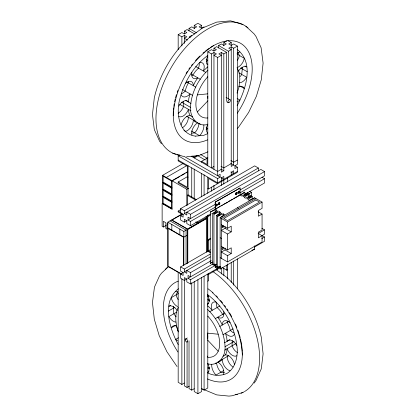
<?xml version="1.0" encoding="UTF-8"?>
<svg xmlns="http://www.w3.org/2000/svg" width="417" height="417" viewBox="0 0 417 417"><rect width="100%" height="100%" fill="white"/><g stroke="black" fill="none" stroke-linecap="round" stroke-linejoin="round"><path stroke-width="0.63" d="M173.253 115.681C174.598 87.695 190.204 60.658 213.77 45.5M183.292 101.394L183.532 106.523A8.548 4.936 -60 0 1 178.08 113.288M207.614 124.433C197.33 127.446 189.704 116.791 190.512 107.351C191.095 93.278 197.856 79.845 207.953 70.171M239.019 86.72L239.864 78.86L239.019 71.974L237.049 67.611A8.548 4.936 -60 0 0 244.326 58.323L237.195 54.205M237.117 49.425C254.651 62.847 245.733 89.691 237.117 105.767M178.179 344.531C169.662 328.575 161.103 301.997 178.455 288.762M173.503 306.443L173.284 308.246L173.868 313.74A8.548 4.936 60 0 0 176.229 316.863M207.619 309.503C217.716 319.182 224.476 332.615 225.055 346.689C225.941 356.436 217.825 367.017 207.364 363.707M218.206 351.27L207.661 340.126M237.096 93.205L239.222 86.262M207.76 55.461C193.097 66.24 183.631 83.108 179.393 100.612C176.25 113.94 178.961 133.982 195.469 136.145L195.51 136.14M177.658 291.54L176.183 294.803A8.548 4.936 60 0 0 178.132 299.583M178.273 307.491C174.254 315.023 175.703 324.181 178.299 331.953M222.986 356.3L225.451 354.877L226.686 352.151L227.103 348.706A8.548 4.936 60 0 0 236.762 355.753M237.117 92.642L237.664 91.5M197.366 111.933L207.911 100.789M237.231 128.587L238.534 127.206L248.641 112.423L256.392 96.28L261.266 79.876L263.106 63.139L261.11 47.757L256.033 36.534L254.109 33.892L245.879 26.255M254.109 383.108L256.033 380.466L261.11 369.243L261.407 367.799L263.106 353.861L261.266 337.124C256.017 314.314 243.898 293.323 226.77 277.373L216.293 269.669M168.776 266.437L161.457 273.224L159.534 275.872L154.462 287.094L152.46 302.471L154.306 319.214L159.179 335.612L166.93 351.755L177.032 366.543M228.37 355.477L227.192 356.571A8.548 4.936 60 0 0 233.056 367.08M207.791 76.796L207.807 76.785A27.287 15.752 -60 0 0 195.891 104.26A27.287 15.752 -60 0 0 207.817 117.954M214.385 264.024L212.722 264.774L212.722 213.488L217.038 210.283L215.803 209.569L210.251 212.06L210.251 263.346L213.03 262.1M216.731 264.237L213.952 265.483L213.952 214.197L218.273 210.992L212.722 213.488M244.8 194.713L244.8 192.117L240.479 195.323L241.714 196.037L247.265 193.54L247.265 194.838M218.086 266.161L216.423 266.911L216.423 215.62L220.739 212.42L219.504 211.706L213.952 214.197M247.265 193.54L242.944 196.746L248.501 194.254L248.501 196.85M220.431 266.374L217.653 267.62L217.653 216.334L221.974 213.129L216.423 215.62M248.501 194.254L244.18 197.46L245.415 198.174L250.966 195.677L250.966 196.975M250.966 195.677L246.65 198.883L252.202 196.391L252.202 198.987M252.202 196.391L247.88 199.597L249.116 200.306L254.667 197.814L262.069 202.089L262.069 208.359L258.368 210.496L258.368 216.194L262.069 214.057L262.069 230.012L258.368 232.149L258.368 237.846L262.069 235.709L262.069 241.98L227.526 261.923L220.124 257.649M212.722 264.774L213.681 264.06M213.952 265.483L215.391 264.414M216.423 266.911L217.382 266.197M217.653 267.62L219.092 266.552M217.653 216.334L223.204 213.843L224.44 214.552L220.124 217.757L220.124 269.043L221.563 267.975M206.415 61.341L207.786 60.34L206.139 59.391M207.702 66.85L203.36 70.989A8.548 4.936 -60 0 0 199.628 62.748M178.174 49.675L178.174 34.7L181.875 32.562L184.345 33.986L186.811 32.562L184.345 31.134L184.345 33.741M184.345 31.134L187.066 29.565L194.744 33.996M189.021 31.02L189.021 28.434L191.747 26.86L194.213 28.288L196.683 26.86L194.213 25.437L194.213 28.695M194.213 25.437L197.913 23.3L201.614 25.437L201.614 28.695M178.174 34.7L181.875 36.837L184.345 35.409L186.811 36.837L184.345 38.26L187.514 40.089M201.614 25.437L199.149 26.86L201.614 28.288L204.085 26.86M191.747 35.409L189.276 36.837L190.267 37.405M207.786 165.763L207.786 51.791L211.487 49.654L213.952 51.082L216.423 49.654L213.952 48.231L213.952 50.838M213.952 48.231L216.678 46.657L226.551 52.354L226.551 100.794M218.633 48.111L218.633 45.531L221.354 43.957L223.825 45.38L226.29 43.957L223.825 42.534L223.825 45.787M223.825 42.534L227.526 40.397L231.227 42.534L231.227 45.787M207.786 51.791L211.487 53.929L213.952 52.506L216.423 53.929L213.952 55.352L217.653 57.489L221.354 55.352L218.889 53.929L221.354 52.506L223.825 53.929L226.551 52.354M231.227 42.534L228.761 43.957L231.227 45.38L233.692 43.957L237.393 46.094L237.393 164.334L234.927 165.763L234.927 168.609L237.393 167.186L237.393 172.315L208.526 188.984L207.786 188.557M237.393 46.094L233.692 48.231L231.227 46.808L228.761 48.231L231.227 49.654L228.5 51.228L218.633 45.531M188.046 188.557L178.174 182.855L178.174 182.005L187.306 187.275L187.306 166.19L178.174 160.92L178.174 155.791L179.654 154.936M172.252 209.068L162.63 203.512L162.63 175.307L183.23 163.412M192.586 156.13L194.213 157.073L197.032 155.442M198.727 155.322L194.213 157.928L194.213 157.073M166.331 177.444L186.373 165.872M201.614 162.203L201.614 161.348L207.822 157.762M187.551 171.747L172.007 180.723L172.007 209.214L162.135 203.512L162.135 226.306L163.37 227.02L166.148 225.42M172.252 180.863L180.05 176.365M181.16 175.719L185.059 173.472M186.175 172.826L187.285 172.185M178.174 182.005L187.197 176.792M213.952 166.472L211.487 167.9L211.487 53.929M162.63 175.307L186.811 189.266L188.479 188.307M221.354 169.323L217.653 171.46L191.148 156.156M231.227 163.626L223.825 167.9L221.005 166.268M237.393 160.065L233.692 162.203L230.872 160.571M223.825 53.929L223.825 170.746L221.354 172.174L221.354 52.506M233.692 48.231L233.692 165.049L231.227 166.472L231.227 46.808M187.306 205.174L187.306 195.25L188.046 194.822L196.506 199.707M178.174 155.791L217.653 178.585L220.124 177.157L220.124 174.311L217.653 175.734L217.653 57.489M237.393 171.46L217.653 182.855L178.174 160.065M187.15 220.53L184.345 222.152L180.644 220.014L180.644 215.74L183.11 217.163L183.11 214.317L180.644 212.889L180.644 208.615L254.667 165.877L258.368 168.015L258.368 170.866M182.688 214.526L178.174 211.919L178.174 211.065L180.858 209.516M180.644 208.615L184.345 210.752L258.368 168.015M181.087 274L167.811 266.338L167.811 222.178L182.093 213.931M182.067 214.234L172.007 220.04L187.551 229.016L198.169 222.887M180.644 215.74L183.449 214.119M184.345 210.752L184.345 213.603L260.833 169.443L264.54 171.575L264.54 175.849L239.864 190.095M184.345 213.603L186.811 215.026L186.811 212.18L190.512 214.317L264.54 171.575M215.188 209.214L215.188 202.089L240.109 187.984L240.109 195.109L210.251 212.06M215.188 202.089L240.109 187.984M190.512 214.317L190.512 218.586L188.046 217.163L188.046 220.014L215.526 204.148M188.046 220.014L190.512 221.437L215.188 207.192M239.864 192.946L264.54 178.7L264.54 182.974L243.789 194.953M215.751 208.886L217.429 207.916M218.55 207.27L219.676 206.623M220.796 205.972L222.48 205.002M223.601 204.356L227.771 202.229M228.646 201.442L232.571 199.175M233.692 198.528L244.8 192.117M184.345 222.152L184.345 219.3L186.811 220.723L186.811 223.575L190.512 225.712L211.263 213.733M207.786 215.74L208.526 216.168L210.215 215.188M196.788 221.808L197.913 222.459L207.046 217.189L207.046 215.949M167.811 222.178L183.85 231.435L207.786 217.617M251.461 196.834L251.461 192.404L247.761 194.541L245.545 193.264M187.551 234.995L183.85 237.132L167.811 227.875M254.667 197.814L220.124 217.757L227.526 222.032L262.069 202.089M255.902 198.528L221.354 218.472L221.354 258.363M231.227 231.862L225.055 228.302L221.354 230.439L227.526 234L231.227 231.862L231.227 226.165L227.526 228.302L221.354 224.742M210.606 238.211L207.786 239.843L208.526 240.27L210.215 239.29M187.15 278.822L184.345 280.443L180.644 278.306L180.644 274.032L183.11 275.455L183.11 272.609L180.644 271.18L180.644 266.906L208.119 251.044M208.526 240.27L208.526 250.81L210.215 249.835M180.644 266.906L184.345 269.043L210.142 254.151M180.644 274.032L183.449 272.41M184.345 269.043L184.345 271.894L210.366 256.872M231.227 253.515L225.055 249.955L221.354 252.092L227.526 255.652L231.227 253.515L231.227 247.818L227.526 249.955L221.354 246.395M184.345 271.894L186.811 273.317L186.811 270.471L190.512 272.609L211.263 260.625M258.368 233.431L264.54 229.871L264.54 234.145L261.735 235.761M210.251 263.346L212.446 262.079M190.512 272.609L190.512 276.883L188.046 275.455L188.046 278.306L212.946 263.93M188.046 278.306L190.512 279.729L215.188 265.483M261.735 238.613L264.54 236.992L264.54 241.266L254.443 247.093M215.751 267.297L217.429 266.327M215.188 264.383L215.188 267.62L217.679 266.468M189.261 386.173L187.066 387.435L184.345 385.866L184.345 277.592L186.811 279.02L186.811 281.866L190.512 284.003L220.473 266.703M220.473 267.558L208.526 274.459L207.786 274.032L207.786 388.003L204.085 390.14L201.614 388.712M220.124 269.043L254.667 249.1L254.667 245.853M178.377 293.542L171.246 297.655A8.548 4.936 60 0 0 177.574 306.604M207.786 281.157L208.526 280.73L208.526 273.218M222.271 267.578L226.785 270.185L227.526 269.757M170.579 305.333L168.937 306.281A8.548 4.936 60 0 1 177.209 310.566M168.348 311.098L174.926 307.298M176.61 312.161L168.937 316.592A8.548 4.936 60 0 0 175.891 322.086M207.332 296.732L208.432 296.101M208.881 299.041L207.786 299.677L209.61 301.006M207.687 303.904L208.787 303.268M175.63 325.333L171.241 327.866A9.742 5.624 60 0 1 176.709 326.177M209.746 311.749L219.889 305.89M178.445 337.791L175.703 339.375A8.548 4.936 60 0 0 177.569 340.725M215.276 318.63L224.325 313.407M185.461 339.057L187.327 337.984M219.801 326.469L228.85 321.246M222.991 334.7L233.134 328.841M224.638 342.758L229.845 339.751M225.055 346.689L234.104 341.466M224.638 350.129L235.876 343.639M215.261 363.452L216.251 362.884M219.79 360.841L228.839 355.618M208.881 367.372L207.786 368.008L209.459 368.722M178.174 272.244L178.174 382.3L181.875 384.438L184.345 383.014M207.864 372.438L208.959 371.808M223.601 370.635L215.928 375.065A9.742 5.624 60 0 1 211.732 364.255M189.021 340.772L189.021 388.566L191.747 390.14L194.213 388.712M194.213 281.501L194.213 391.563L197.913 393.7L201.614 391.563L201.614 277.347M251.889 250.346L254.667 249.1M206.113 129.385L207.786 128.671L206.139 127.722M207.697 133.659L203.788 135.322L195.469 136.145M207.911 151.84L198.873 155.551L186.618 156.766M218.242 361.873L220.296 361.237L222.261 359.418A8.548 4.936 60 0 0 229.986 370.729M242.929 392.449L232.206 395.759L228.949 396.103L216.694 394.889L202.375 388.925M197.356 94.888L207.702 93.851M191.757 133.174L194.708 132.882A9.742 5.624 -60 0 0 198.961 123.078M224.403 372.569L220.864 372.214A9.742 5.624 60 0 1 216.668 363.483M207.223 333.12L218.211 334.22M242.929 24.551L230.601 20.85L216.694 22.111L202.375 28.075L188.797 38.041C171.674 53.991 159.555 74.977 154.306 97.786L152.46 114.529L154.165 128.462L154.462 129.906L159.534 141.128L161.457 143.776M196.298 122.217L195.271 121.905L193.311 120.086A8.548 4.936 -60 0 1 185.581 131.397L183.939 130.448M172.638 153.112L183.365 156.422M189.021 28.434L196.699 32.87M244.987 65.995L246.635 66.944A8.548 4.936 -60 0 0 238.362 71.234M240.64 67.966L247.224 71.76M238.957 72.824L246.635 77.26A8.548 4.936 -60 0 1 239.676 82.748M206.785 63.937L207.88 64.567M239.942 86.001L244.331 88.534A9.742 5.624 -60 0 0 238.863 86.845M195.682 66.558L205.826 72.412M237.127 98.459L239.869 100.038A8.548 4.936 -60 0 1 237.065 101.816M191.794 74.388L200.296 79.293M226.066 97.39L230.106 99.726A1.746 1.006 -60 0 1 229.287 102.473A1.746 1.006 -60 0 1 227.99 101.268A1.746 1.006 -60 0 1 230.106 99.726M226.514 101.644L228.375 102.718M186.722 81.909L195.771 87.132M182.438 89.509L192.581 95.363M185.721 100.414L190.934 103.421M181.463 102.129L190.512 107.351M179.691 104.307L190.934 110.797M178.804 116.416A8.548 4.936 -60 0 0 188.463 109.374L188.885 112.814L190.121 115.54L192.586 116.963M186.733 116.286L195.782 121.509M198.826 123.265L200.306 124.12M191.419 130.98L199.644 135.728A9.742 5.624 -60 0 0 203.84 124.923M262.069 177.277L264.54 178.7M230.872 163.422L233.692 165.049M234.573 165.559L237.393 167.186M200.702 154.545L206.905 158.132M207.786 158.637L207.046 158.21L207.046 164.48L201.614 161.348M230.872 171.971L233.692 173.597L233.692 170.746L231.227 172.174L231.227 175.02M197.668 155.645L205.211 160.003M221.005 169.12L223.825 170.746M249.455 191.247L251.461 192.404M247.026 192.409L249.241 193.686L249.241 196.85M183.814 156.198L220.124 177.157M221.005 177.668L223.825 179.294L223.825 176.448L221.354 177.871L221.354 180.717M245.597 193.577L246.708 194.218M258.144 211.789L262.069 214.057M187.306 176.73L188.046 177.157M237.393 207.786L238.628 208.5M261.892 228.344L264.54 229.871M262.069 235.569L264.54 236.992M258.144 233.442L262.069 235.709M187.306 195.25L195.766 200.134M162.63 182.359L172.252 187.916M162.63 189.412L172.252 194.968M205.915 216.538L207.046 217.189M162.63 196.464L172.252 202.016M178.174 211.065L180.994 212.691M195.662 222.011L197.913 223.314L197.913 222.459M220.124 237.706L221.354 238.415M171.512 220.04L187.551 229.298L187.551 263.205M170.032 220.895L186.071 230.153L186.071 264.06M168.056 224.028L167.071 223.46L167.071 229.157L165.836 228.443L165.836 222.746L163.37 221.323L163.37 227.02M208.526 250.81L210.137 251.743M207.786 251.237L210.528 252.822M216.579 268.569L217.653 269.189L217.653 268.334M181.385 273.891L168.056 266.197L168.056 228.302L183.605 237.278L183.605 265.535M207.317 294.433C224.966 307.501 236.262 329.013 237.351 350.937C237.101 359.381 234.688 368.373 227.249 373.272C220.927 376.191 213.468 376.009 207.317 372.756A8.548 4.936 60 0 0 207.739 363.447M207.411 305.854L209.235 307.183L212.211 310.321A8.548 4.936 60 0 1 215.938 302.08M207.765 316.122L207.775 316.133A27.287 15.752 60 0 1 219.676 343.592A27.287 15.752 60 0 1 207.755 357.286L207.39 356.061M187.202 116.145L188.375 117.234A8.548 4.936 -60 0 1 182.51 127.743M212.289 292.484C229.501 308.674 241.386 331.171 242.319 355.013M237.909 52.208L239.389 55.471A8.548 4.936 -60 0 1 237.435 60.251M176.516 326.172L177.903 330.837M242.068 67.106L242.287 68.914L241.698 74.408A8.548 4.936 -60 0 1 240.202 76.587M232.279 340.731L232.04 345.86A8.548 4.936 60 0 0 237.492 352.62M237.393 258.889L237.393 288.851M233.692 261.026L233.692 285.124M231.227 262.21L231.227 282.398M228.5 51.228L228.5 99.022M227.526 177.418L227.526 181.953M227.526 222.032L227.526 228.302M227.526 234L227.526 249.955M227.526 255.652L227.526 261.923M227.526 263.93L227.526 278.916M226.785 265.17L226.785 270.185M225.055 226.4L225.055 228.302M225.055 248.058L225.055 249.955M223.825 180.201L223.825 184.09M223.825 268.068L223.825 275.475M223.204 213.843L223.204 215.787M221.354 180.978L221.354 185.513M221.354 268.194L221.354 274.052M219.504 211.706L219.504 213.655M217.653 178.585L217.653 183.709L208.526 178.44L208.526 188.984M215.803 209.569L215.803 211.518M215.433 202.229L215.433 209.355M215.433 264.524L215.433 267.766M213.952 52.506L213.952 169.323M213.952 185.252L213.952 189.787M211.487 187.066L211.487 191.21M209.261 299.734L209.261 301.032M209.261 367.387L209.261 368.685M208.526 214.927L208.526 216.168M207.786 177.157L207.786 193.347M207.786 215.083L207.786 251.628M207.046 218.044L207.046 251.816M206.796 252.306L206.796 218.472L187.796 229.444L187.796 263.33M204.085 174.765L204.085 195.484M204.085 276.169L204.085 390.14M201.614 173.597L201.614 196.907M197.913 279.729L197.913 393.7M194.213 169.062L194.213 198.852M191.747 167.9L191.747 197.684M191.747 282.679L191.747 390.14M190.512 221.437L190.512 225.712M190.512 279.729L190.512 284.003M188.046 165.763L188.046 195.547M187.066 341.586L187.066 387.435M186.811 189.266L186.811 205.498M184.345 35.409L184.345 43.467M183.85 231.435L183.85 265.342M181.875 36.837L181.875 45.953M181.875 278.937L181.875 384.438M179.842 229.121L179.842 234.818M171.82 224.492L171.82 230.189M222.318 225.832A1.048 0.605 -60 0 1 222.125 226.327M222.318 247.484A1.048 0.605 -60 0 1 222.125 247.979M216.668 264.347A1.048 0.605 -60 0 1 215.954 264.123M239.149 191.21A1.048 0.605 -60 0 1 239.196 192.341A1.048 0.605 -60 0 1 238.206 193.061A1.048 0.605 -60 0 1 237.987 192.06M238.258 191.591A1.048 0.605 -60 0 1 238.821 191.179M236.163 192.685A1.048 0.605 -60 0 1 236.877 193.352A1.048 0.605 -60 0 1 235.793 194.494A1.048 0.605 -60 0 1 235.636 193.238M235.793 193.014A1.048 0.605 -60 0 1 235.97 192.826M217.064 204.142A1.048 0.605 -60 0 1 216.793 205.466A1.048 0.605 -60 0 1 215.782 205.737M215.782 204.883A1.048 0.605 -60 0 1 215.897 204.638M216.23 204.226A1.048 0.605 -60 0 1 216.423 204.085M218.247 203.454A1.048 0.605 -60 0 1 219.363 202.584A1.048 0.605 -60 0 1 219.363 203.892A1.048 0.605 -60 0 1 218.247 204.309M175.64 154.321A73.283 42.31 -60 0 1 170.876 68.143A73.283 42.31 -60 0 1 247.953 27.845M179.956 155.374A73.283 42.31 -60 0 1 176.844 154.691M228.146 40.814A55.831 32.234 -60 0 1 237.289 113.184M207.567 139.857A55.831 32.234 -60 0 1 173.326 111.459M173.404 110.218A55.831 32.234 -60 0 1 173.649 107.695M173.811 106.418A55.831 32.234 -60 0 1 174.217 103.838M174.587 101.899A55.831 32.234 -60 0 1 175.255 98.928M175.562 97.724A55.831 32.234 -60 0 1 176.427 94.685M177.215 92.251A55.831 32.234 -60 0 1 177.85 90.432M186.097 73.392A55.831 32.234 -60 0 1 187.452 71.244M188.865 69.128A55.831 32.234 -60 0 1 189.959 67.575M191.455 65.552A55.831 32.234 -60 0 1 192.597 64.077M195.458 60.647A55.831 32.234 -60 0 1 199.816 56.045M202.996 53.11A55.831 32.234 -60 0 1 204.502 51.838M205.513 51.02A55.831 32.234 -60 0 1 209.115 48.367M210.147 47.674A55.831 32.234 -60 0 1 226.864 40.955M181.119 125.043A8.548 4.936 -60 0 1 190.121 115.54M191.909 135.045A8.548 4.936 -60 0 1 197.84 122.697M207.624 132.971A8.548 4.936 -60 0 1 207.828 124.11M207.447 64.541A8.548 4.936 -60 0 1 207.624 56.274M181.114 94.831A9.742 5.624 -60 0 0 190.11 93.94L188.885 98.068L188.463 101.998A8.548 4.936 -60 0 0 178.804 106.106M181.64 93.669A9.742 5.624 -60 0 0 185.179 91.088L186.415 86.924L188.369 82.863A8.548 4.936 -60 0 0 188.312 81.805M199.279 63.467A8.548 4.936 -60 0 1 198.424 68.138L195.448 71.281L192.894 75.018A8.548 4.936 -60 0 1 191.95 75.503M191.898 72.365A8.548 4.936 -60 0 0 197.825 77.87L195.271 81.607L193.3 85.709A8.548 4.936 -60 0 0 185.57 83.322M237.054 53.428A8.548 4.936 -60 0 1 239.858 51.969M207.848 98.459A10.467 6.046 -60 0 1 207.848 96.228M243.893 391.928A73.283 42.31 60 0 1 241.099 393.231M237.497 394.341A73.283 42.31 60 0 1 235.615 394.706M165.33 269.351A73.283 42.31 60 0 1 168.588 266.4M212.462 271.279A73.283 42.31 60 0 1 256.507 335.92A73.283 42.31 60 0 1 244.425 391.631M242.319 352.62A55.831 32.234 60 0 1 207.431 378.938M177.929 351.99A55.831 32.234 60 0 1 178.231 281.162M208.005 288.793A55.831 32.234 60 0 1 213.066 292.88M216.199 295.82A55.831 32.234 60 0 1 217.523 297.165M220.53 300.464A55.831 32.234 60 0 1 222.589 302.935M224.492 305.385A55.831 32.234 60 0 1 225.613 306.907M227.062 308.987A55.831 32.234 60 0 1 228.12 310.576M229.475 312.729A55.831 32.234 60 0 1 230.768 314.898M231.081 315.445A55.831 32.234 60 0 1 231.696 316.545M235.365 323.936A55.831 32.234 60 0 1 236.814 327.387M237.935 330.373A55.831 32.234 60 0 1 238.951 333.412M239.327 334.627A55.831 32.234 60 0 1 240.161 337.661M240.458 338.859A55.831 32.234 60 0 1 240.859 340.647M240.984 341.236A55.831 32.234 60 0 1 242.277 351.406M216.293 302.805A8.548 4.936 60 0 0 217.148 307.475L220.124 310.613L222.678 314.355A8.548 4.936 60 0 0 223.621 314.835M233.927 333.006A9.742 5.624 60 0 1 230.392 330.426L229.152 326.261L227.202 322.195A8.548 4.936 60 0 1 227.255 321.137M234.458 334.168A9.742 5.624 60 0 1 225.456 333.277L226.686 337.405L227.103 341.33A8.548 4.936 60 0 1 236.762 345.443M229.996 322.659A8.548 4.936 60 0 0 222.266 325.046L220.296 320.944L217.742 317.201A8.548 4.936 60 0 0 223.674 311.702M207.536 294.819A8.548 4.936 60 0 1 207.53 304.384M175.713 291.301A8.548 4.936 60 0 1 177.579 292.103M225.451 354.877A8.548 4.936 60 0 1 234.453 364.38M217.731 362.029A8.548 4.936 60 0 1 223.663 374.377M207.53 334.356A10.467 6.046 60 0 1 207.442 339.089M222.834 225.878L222.647 226.019A1.048 0.605 -60 0 0 222.271 227.609A1.048 0.605 -60 0 0 223.507 226.707A1.048 0.605 -60 0 0 222.834 225.878M255.902 199.952L223.825 218.472L227.526 220.609L259.603 202.089L255.902 199.952M222.834 249.241L222.647 249.324A1.048 0.605 -60 0 1 222.271 248.167A1.048 0.605 -60 0 1 223.507 247.641A1.048 0.605 -60 0 1 222.834 249.241M171.757 181.15L163.125 176.162L163.125 182.073L171.757 187.061L171.757 181.15M171.757 188.197L163.125 183.214L163.125 189.125L171.757 194.113L171.757 188.197M171.757 195.25L163.125 190.267L163.125 196.178L171.757 201.161L171.757 195.25M171.757 202.302L163.125 197.319L163.125 203.23L171.757 208.213L171.757 202.302M239.066 192.972A1.048 0.605 -60 0 0 239.4 191.351A1.048 0.605 -60 0 0 238.159 192.451A1.048 0.605 -60 0 0 239.066 192.972M236.601 194.4A1.048 0.605 -60 0 0 236.929 192.779A1.048 0.605 -60 0 0 235.694 193.874A1.048 0.605 -60 0 0 236.601 194.4M216.861 205.795A1.048 0.605 -60 0 0 217.189 204.174A1.048 0.605 -60 0 0 215.954 205.273A1.048 0.605 -60 0 0 216.861 205.795M219.326 204.372A1.048 0.605 -60 0 0 219.66 202.751A1.048 0.605 -60 0 0 218.419 203.845A1.048 0.605 -60 0 0 219.326 204.372M185.216 339.97A1.746 1.006 60 0 0 187.191 342.055A1.746 1.006 60 0 0 186.915 339.448A1.746 1.006 60 0 0 185.216 339.97"/></g></svg>
